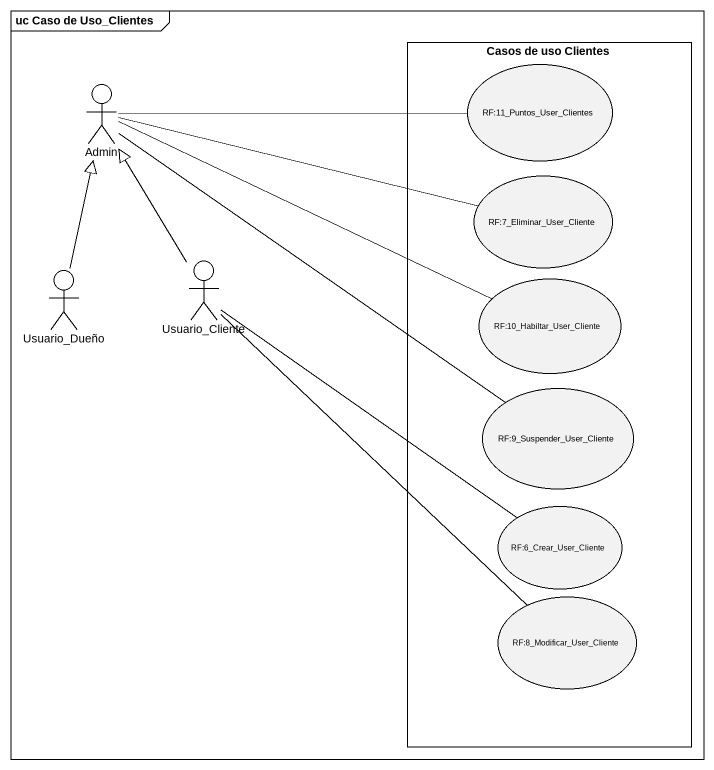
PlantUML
@startuml
mainframe uc Caso de Uso_Clientes
rectangle "Casos de uso Clientes" as Casos_de_uso_Clientes {
  usecase "RF:11_Puntos_User_Clientes" as RF_11_Puntos_User_Clientes
  usecase "RF:7_Eliminar_User_Cliente" as RF_7_Eliminar_User_Cliente
  usecase "RF:10_Habiltar_User_Cliente" as RF_10_Habiltar_User_Cliente
  usecase "RF:9_Suspender_User_Cliente" as RF_9_Suspender_User_Cliente
  usecase "RF:6_Crear_User_Cliente" as RF_6_Crear_User_Cliente
  usecase "RF:8_Modificar_User_Cliente" as RF_8_Modificar_User_Cliente
}
actor Admin
actor Usuario_Dueño
actor Usuario_Cliente
Admin -right- RF_11_Puntos_User_Clientes
Admin -right- RF_7_Eliminar_User_Cliente
Admin -right- RF_10_Habiltar_User_Cliente
Admin -- RF_9_Suspender_User_Cliente
Usuario_Dueño -up-|> Admin
Usuario_Cliente -up-|> Admin
Usuario_Cliente -- RF_6_Crear_User_Cliente
Usuario_Cliente -- RF_8_Modificar_User_Cliente
@enduml
